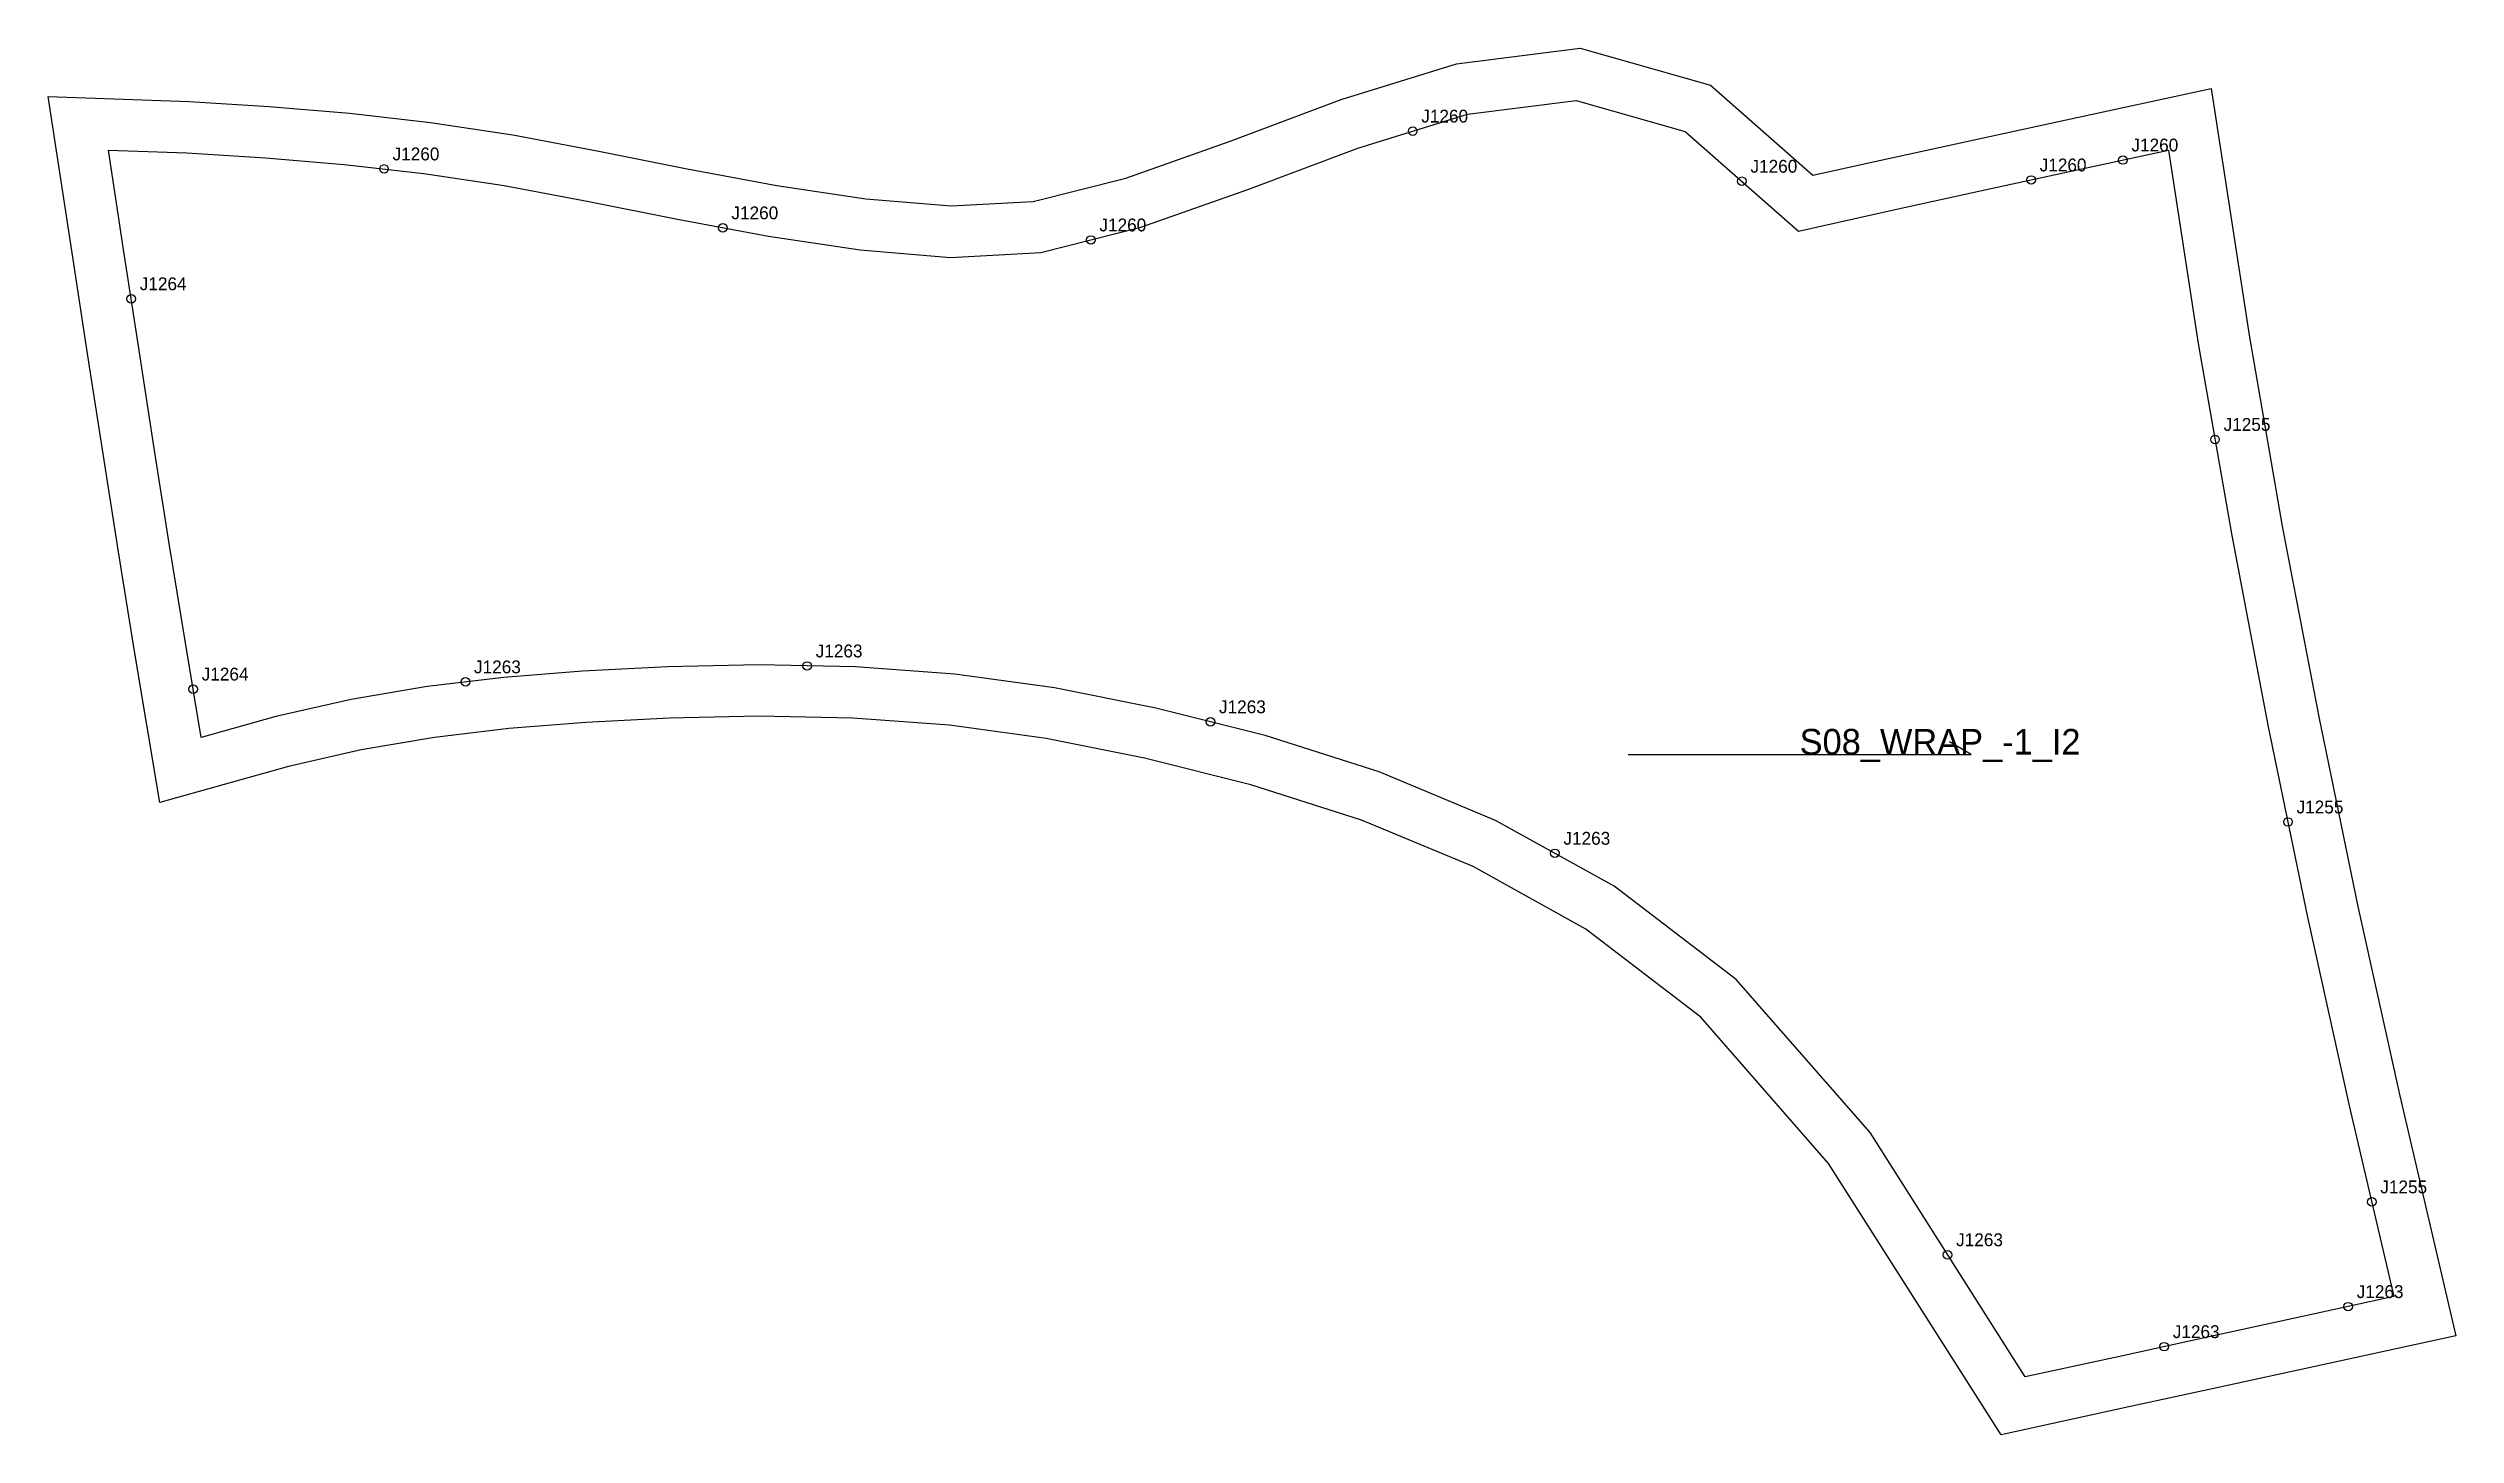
# Model space of a CAD drawing. Header units: millimetres. Extents: x -14 to 548, y -300 to 24.
import ezdxf

# ---------------------------------------------------------------- set-up
doc = ezdxf.new("R2010")
doc.units = ezdxf.units.MM
for name, color, linetype in [('CUT', 1, 'Continuous'), ('GRAIN', 3, 'Continuous'), ('LABEL', 7, 'Continuous'), ('NOTCH', 2, 'Continuous'), ('SEW', 5, 'Continuous')]:
    doc.layers.add(name, color=color, linetype=linetype)

msp = doc.modelspace()

# ---------------------------------------------------------------- linework, layer by layer
at = {"layer": 'CUT'}
msp.add_lwpolyline([(-14.06, 12.52), (18.86, 11.33), (37.51, 10.21), (56.25, 8.6), (75.16, 6.47), (94.42, 3.56), (114.45, -0.24), (135.08, -4.37), (156.02, -8.28), (176.81, -11.37), (196.72, -13.02), (215.85, -11.99), (237.48, -6.53), (261.85, 2.11), (287.73, 11.83), (314.69, 20.18), (343.49, 23.82), (373.93, 15.14), (397.83, -5.85), (413.72, -2.31), (435.45, 2.43), (456.98, 7.11), (490.77, 14.43), (499.65, -43.17), (507.41, -87.82), (515.9, -132.28), (525.06, -176.59), (534.81, -220.78), (547.91, -276.8), (514.65, -284.06), (493.18, -288.74), (471.61, -293.44), (441.75, -299.95), (401.52, -236.57), (371.7, -202.43), (344.83, -181.92), (318.54, -167.29), (292.45, -156.4), (266.68, -148.2), (241.85, -141.99), (218.85, -137.35), (196.29, -134.28), (173.79, -132.65), (151.82, -132.19), (130.92, -132.62), (111.46, -133.64), (93.48, -135.03), (76.1, -137.1), (58.97, -140.04), (42.02, -143.88), (12.03, -152.29), (6.04, -116.48), (2.36, -93.75), (-1.24, -70.94), (-4.79, -48.03), (-8.3, -25.01), (-14.06, 12.52)], close=True, dxfattribs=at)
at = {"layer": 'GRAIN'}
for p, q in [((434.75, -141.13), (429.75, -138.13)), ((354.75, -141.13), (434.75, -141.13))]:
    msp.add_line(p, q, dxfattribs=at)
at = {"layer": 'NOTCH'}
for centre in [(304.43, 4.44), (64.33, -4.39), (470.19, -2.31), (381.27, -7.27), (448.77, -6.96), (143.42, -18.14), (229.31, -20.97), (5.32, -34.7), (491.7, -67.54), (83.34, -124.15), (163.09, -120.43), (19.77, -125.83), (257.22, -133.47), (508.73, -156.86), (337.61, -164.17), (528.28, -245.56), (429.27, -257.9), (522.77, -270.01), (479.84, -279.36)]:
    msp.add_circle(centre, 1, dxfattribs=at)
at = {"layer": 'SEW'}
msp.add_lwpolyline([(0, 0), (18.29, -0.66), (36.64, -1.76), (55.06, -3.34), (73.59, -5.43), (92.41, -8.28), (112.15, -12.02), (132.8, -16.15), (154.04, -20.12), (175.43, -23.3), (196.55, -25.05), (217.66, -23.91), (240.97, -18.02), (265.96, -9.16), (291.62, 0.47), (317.23, 8.41), (342.56, 11.6), (368.04, 4.34), (394.49, -18.89), (416.31, -14.03), (438, -9.29), (459.53, -4.62), (480.85, 0), (487.8, -45.11), (495.6, -89.97), (504.13, -134.62), (513.32, -179.1), (523.11, -223.44), (533.45, -267.68), (512.09, -272.34), (490.62, -277.02), (469.06, -281.71), (447.38, -286.44), (411.17, -229.37), (379.94, -193.62), (351.43, -171.86), (323.79, -156.48), (296.59, -145.13), (269.96, -136.65), (244.49, -130.28), (220.85, -125.51), (197.54, -122.34), (174.35, -120.66), (151.82, -120.19), (130.48, -120.63), (110.68, -121.67), (92.31, -123.09), (74.37, -125.22), (56.63, -128.27), (39.07, -132.24), (21.66, -137.12), (17.88, -114.53), (14.21, -91.85), (10.61, -69.09), (7.07, -46.21), (3.56, -23.19)], close=True, dxfattribs=at)

# ---------------------------------------------------------------- texts
at = {"layer": 'LABEL'}
for s, height, p in [('J1260', 3, (306.43, 6.44)), ('J1260', 3, (66.33, -2.39)), ('J1260', 3, (472.19, -0.31)), ('J1260', 3, (383.27, -5.27)), ('J1260', 3, (450.77, -4.96)), ('J1260', 3, (145.42, -16.14)), ('J1260', 3, (231.31, -18.97)), ('J1264', 3, (7.32, -32.7)), ('J1255', 3, (493.7, -65.54)), ('J1263', 3, (165.09, -118.43)), ('J1264', 3, (21.77, -123.83)), ('J1263', 3, (85.34, -122.15)), ('J1263', 3, (259.22, -131.47)), ('S08_WRAP_-1_I2', 6, (394.75, -141.13)), ('J1255', 3, (510.73, -154.86)), ('J1263', 3, (339.61, -162.17)), ('J1255', 3, (530.28, -243.56)), ('J1263', 3, (431.27, -255.9)), ('J1263', 3, (524.77, -268.01)), ('J1263', 3, (481.84, -277.36))]:
    msp.add_text(s, height=height, dxfattribs=at).set_placement(p)

doc.saveas('drawing.dxf')
